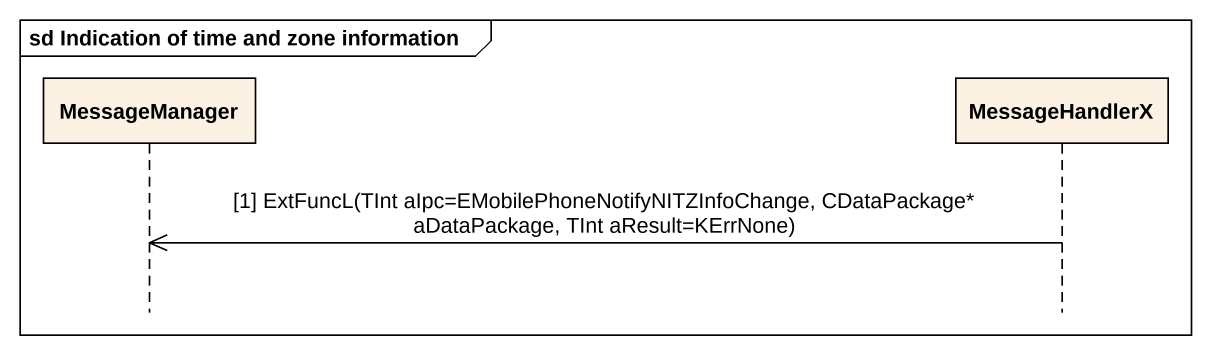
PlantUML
@startuml
mainframe sd Indication of time and zone information
hide footbox
participant MessageManager
participant MessageHandlerX

MessageHandlerX ->> MessageManager : [1] ExtFuncL(TInt aIpc=EMobilePhoneNotifyNITZInfoChange, CDataPackage* aDataPackage, TInt aResult=KErrNone)
@enduml
